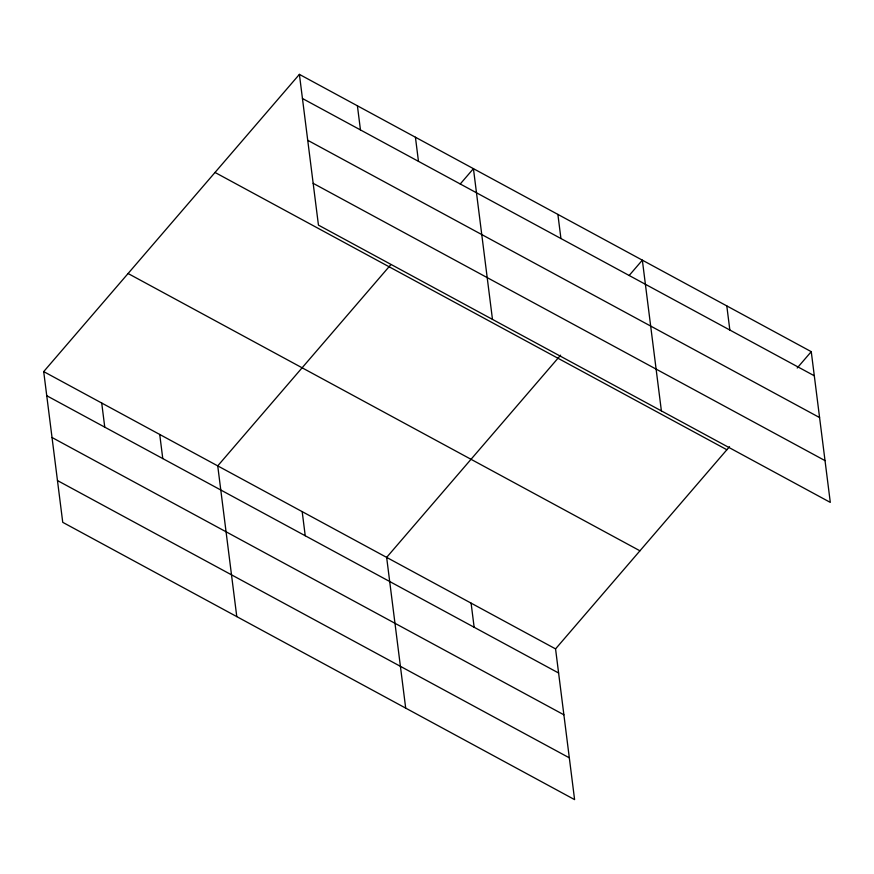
<?xml version="1.0" encoding="UTF-8"?>
<svg xmlns="http://www.w3.org/2000/svg" width="874" height="874" viewBox="0 0 874 874"><rect width="100%" height="100%" fill="white"/><g stroke="black" fill="none" stroke-linecap="round" stroke-linejoin="round"><path stroke-width="1.31" d="M729.517 446.68L555.558 648.89L574.6 799.623L62.742 522.335L43.7 371.603L299.4 74.377L811.258 351.665L830.3 502.397L318.442 225.11L299.4 74.377M390.809 264.702L217.735 465.875L236.778 616.607M460.248 183.977L473.435 168.66L492.477 319.392M560.605 355.183L386.647 557.383L405.689 708.115M629.16 275.485L642.346 260.157L661.389 410.889M797.197 368.009L811.258 351.665M302.448 98.5L814.306 375.787M307.724 140.288L819.583 417.564M313.165 183.332L825.023 460.62M215.026 172.462L726.873 449.749M128.085 273.518L639.943 550.806M43.7 371.603L555.558 648.89M46.748 395.725L558.606 673.013M52.025 437.503L563.883 714.79M57.466 480.558L569.324 757.834M726.797 305.911L729.845 330.033M557.885 214.414L560.933 238.536M415.423 137.229L418.471 161.351M471.097 603.136L474.145 627.259M357.411 105.809L360.459 129.931M302.186 511.629L305.234 535.751M159.724 434.454L162.772 458.577M101.712 403.023L104.76 427.157"/></g></svg>
